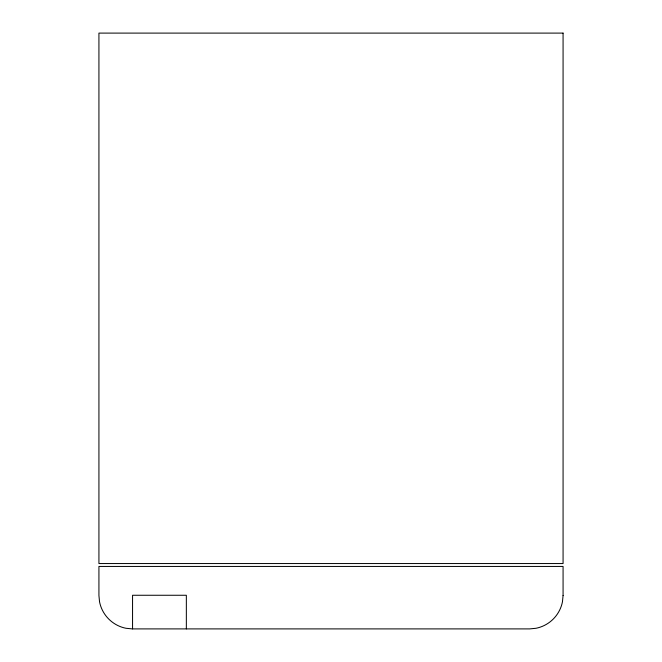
<?xml version="1.0" encoding="UTF-8"?>
<svg xmlns="http://www.w3.org/2000/svg" width="662" height="662" viewBox="0 0 662 662"><rect width="100%" height="100%" fill="white"/><g stroke="black" fill="none" stroke-linecap="round" stroke-linejoin="round"><path stroke-width="0.99" d="M186.345 628.9L186.345 595.262L132.557 595.262L132.557 628.9M563.072 595.502L562.452 601.832A33.654 33.654 0 0 1 536.005 628.279L529.674 628.9L132.326 628.9L125.995 628.279A33.654 33.654 0 0 1 99.548 601.832L98.928 595.502L98.928 566.44L563.072 566.44L563.072 595.502M563.072 33.1L98.928 33.1L98.928 563.552L563.072 563.552L563.072 33.1"/></g></svg>
